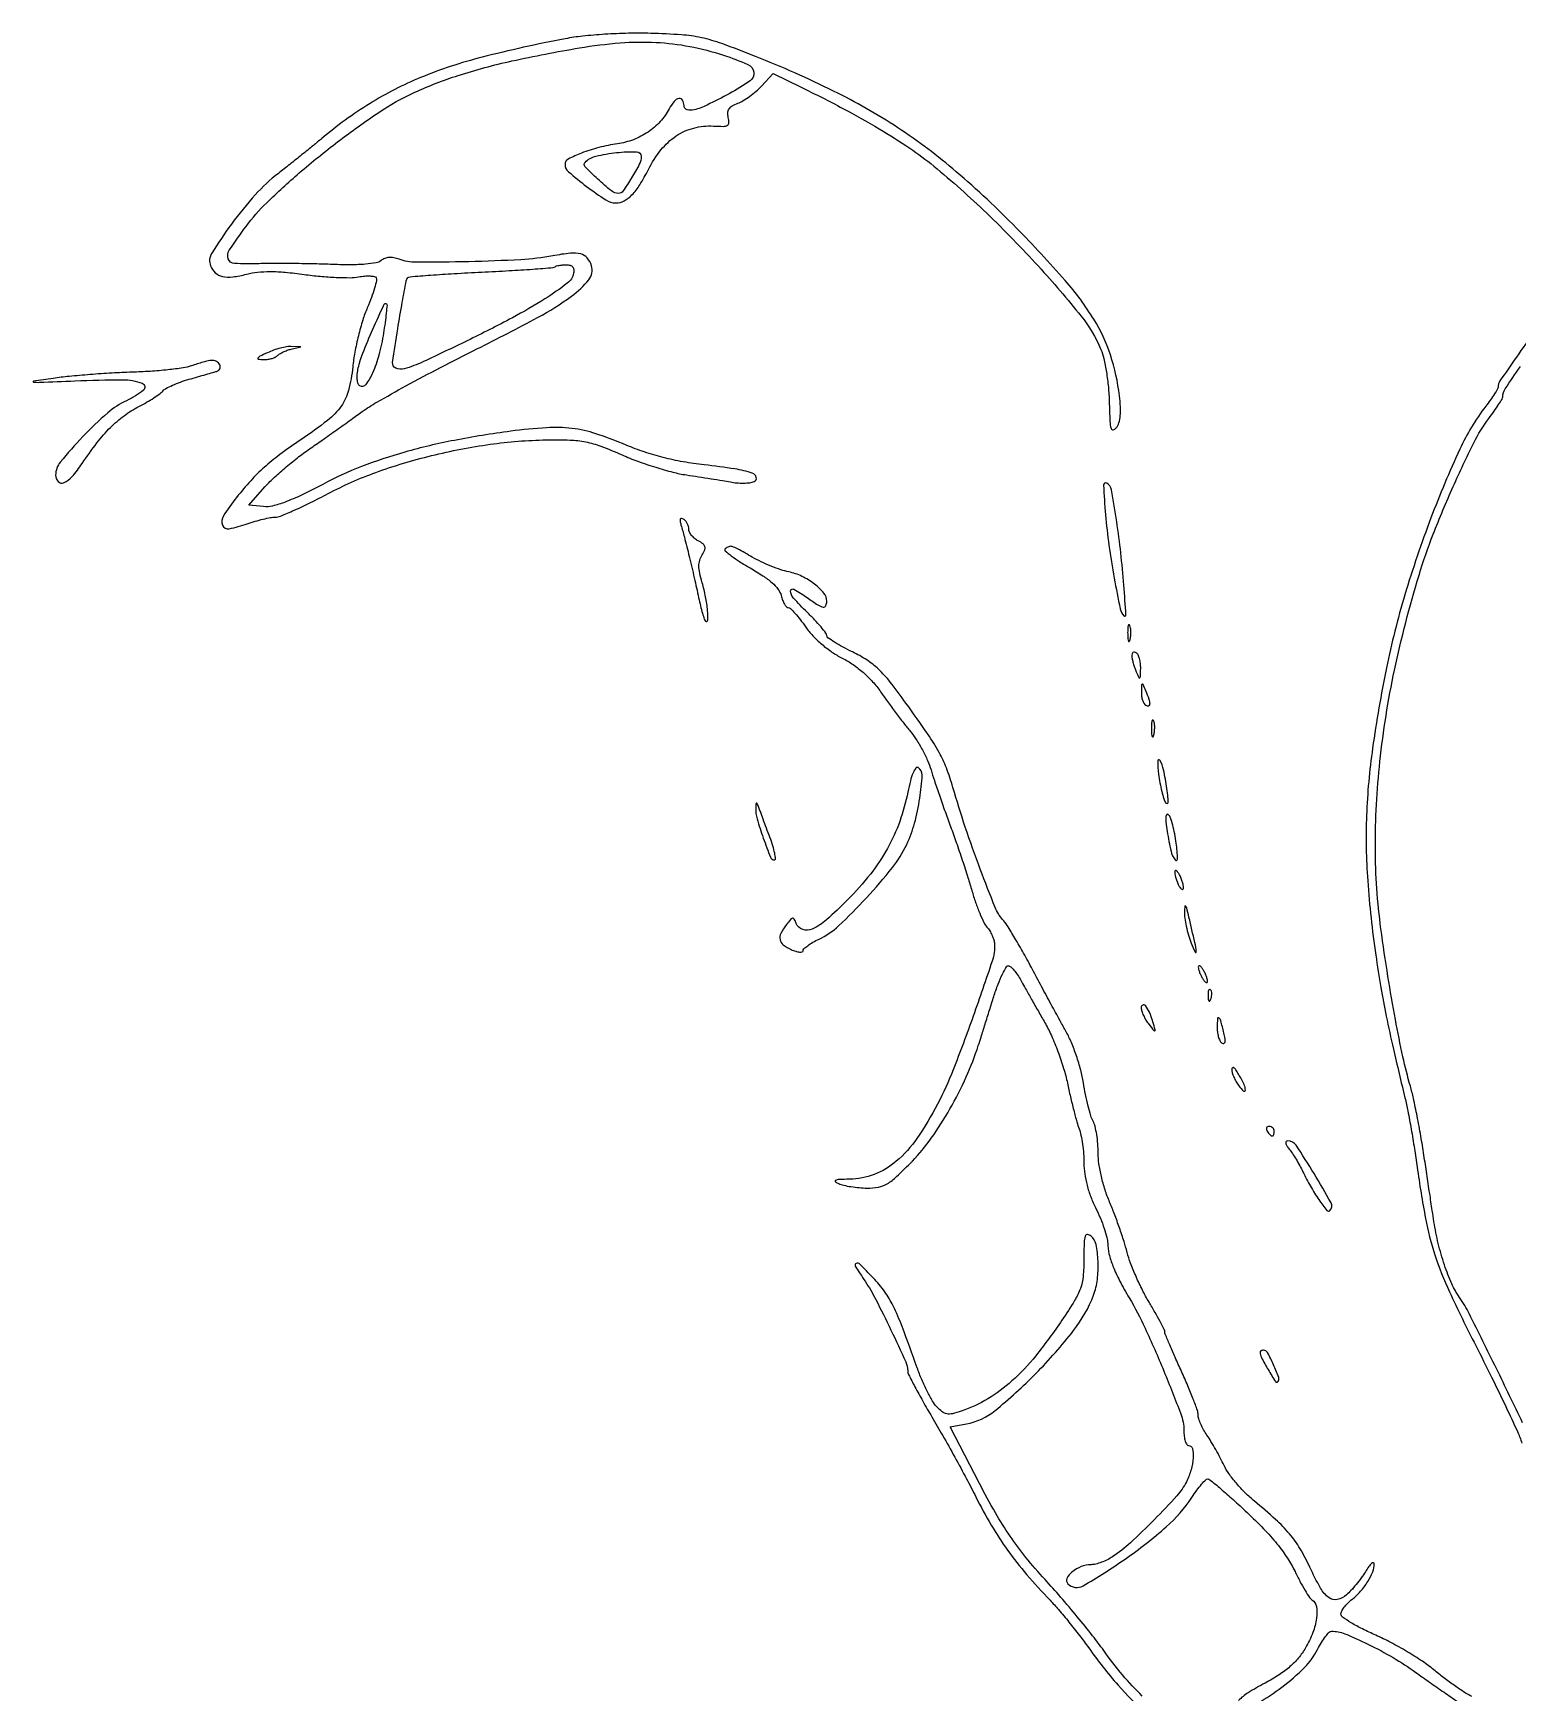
# Model space of a CAD drawing. Extents: x 31 to 688, y 6 to 712.
# Drawn here: x 31.3 to 343.2, y 361.1 to 709.6 of the extents above; entities that cross this region are included whole.
import ezdxf

# ---------------------------------------------------------------- set-up
doc = ezdxf.new("R2010")
doc.units = 0

msp = doc.modelspace()

# ---------------------------------------------------------------- linework, layer by layer
for points in [[(143.031291, 708.473533, 0.01569), (125.598008, 704.604291, 0.034747), (112.673563, 700.332029, 0.041839), (102.042949, 694.900628, 0.036182), (91.902984, 687.53367, -0.004168), (90.138647, 686.070649, -0.00175), (87.74132, 684.130162, -0.001731), (85.163158, 682.072844, -0.002251), (82.786749, 680.207307, 0.043854), (77.941136, 675.704984, 0.025555), (72.928071, 669.54813, 0.018628), (68.796864, 663.444346, 0.235241), (68.539128, 660.758629, 0.120227), (69.523263, 659.337615, 0.126282), (71.034502, 658.561304, 0.08756), (73.192801, 658.456259, 0.034261), (76.12957, 659.034889, -0.040298), (78.398057, 659.453503, -0.026829), (81.040266, 659.58118, -0.021605), (84.234216, 659.425947, -0.011077), (88.218509, 658.970082, 0.011249), (91.58435, 658.586152, 0.011507), (94.93871, 658.357485, 0.011325), (97.85619, 658.292115, 0.046333), (99.618046, 658.456168, -0.024633), (100.889094, 658.63035, -0.034069), (102.039529, 658.652008, -0.03626), (102.943848, 658.541335, -0.208692), (103.331275, 658.273002, -0.200251), (103.419696, 657.719111, -0.012821), (102.985209, 656.102851, -0.017165), (102.333744, 654.153859, -0.01183), (101.468972, 651.992319, 0.026709), (100.516994, 649.391022, 0.01408), (99.60169, 646.074264, 0.01397), (98.853275, 642.616645, 0.020906), (98.411622, 639.558367, -0.037393), (97.532439, 634.625162, -0.092267), (95.988649, 631.304068, -0.072833), (93.12087, 628.314158, -0.017186), (87.5, 624.246249, 0.011317), (83.071626, 621.119901, 0.023573), (79.799341, 618.44929, 0.025815), (76.983853, 615.645833, 0.016758), (74.015737, 612.139125, 0.024545), (71.249704, 608.263102, 0.242535), (71.065939, 606.331518, 0.357695), (72.451223, 605.569798, 0.038744), (76.240776, 606.584951, -0.012873), (77.911958, 607.126622, -0.012693), (79.616652, 607.584329, -0.012657), (81.128635, 607.90915, -0.046609), (82.101106, 608, 0.097006), (83.254194, 608.225839, 0.007707), (86.131843, 609.450057, 0.010217), (89.538181, 611.045691, 0.00765), (93.225379, 612.936364, -0.035859), (103.270786, 617.391347, -0.026101), (114.972967, 620.928674, -0.025641), (127.259571, 623.292724, -0.030158), (139.074043, 624.222268, -0.012774), (144.05079, 624.185802, -0.040814), (147.347163, 623.806853, -0.041541), (150.507474, 622.901257, -0.013594), (154.994161, 621.060673, 0.016643), (158.30252, 619.726982, 0.012214), (162.051128, 618.461851, 0.01237), (165.661851, 617.437923, 0.026667), (168.494161, 616.868899, -0.001912), (171.030944, 616.4887, -0.001661), (173.686867, 616.071217, -0.001671), (176.088592, 615.677274, -0.004913), (177.737728, 615.384426, 0.026441), (179.106632, 615.201696, 0.023518), (180.54204, 615.154592, 0.024223), (181.837879, 615.235897, 0.06425), (182.737728, 615.455552, 0.383913), (183.188297, 616.342711, 0.25115), (182.349184, 617.233895, 0.043213), (178.683346, 618.119296, 0.009454), (172.243532, 618.972412, -0.015785), (167.81338, 619.616466, -0.018098), (163.632313, 620.516936, -0.018732), (159.661108, 621.683768, -0.019768), (155.860324, 623.126435, 0.021738), (149.492487, 625.514828, 0.048996), (144.464525, 626.62572, 0.045793), (139.111405, 626.775717, 0.01691), (131.590611, 626.041429, 0.014917), (119.755634, 624.119669, 0.021124), (109.373708, 621.65539, 0.023526), (100.220144, 618.598263, 0.029669), (92.098772, 614.886428, -0.009441), (87.627034, 612.619793, -0.022519), (84.205731, 611.152172, -0.029894), (81.56459, 610.333945, -0.085068), (79.649998, 610.197921), (76.602451, 610.5), (79.97677, 614.331949, -0.024628), (81.690297, 616.094753, -0.010822), (84.119146, 618.262627, -0.01068), (86.800015, 620.455861, -0.014081), (89.340074, 622.331949, 0.001221), (92.003312, 624.195105, 0.0008), (95.063652, 626.35454, 0.000805), (98.037955, 628.467596, 0.001546), (100.41453, 630.17287, -0.026895), (103.477868, 632.143781, -0.004491), (109.587393, 635.552799, -0.004911), (116.852868, 639.429488, -0.004336), (124.5, 643.329873, 0.007497), (137.254864, 649.937381, 0.033877), (144.352265, 654.393988, 0.065324), (147.998507, 657.851854, 0.252355), (148.559108, 660.813767, 0.099581), (147.657574, 662.441356, 0.155523), (146.309703, 663.282421, 0.089542), (144.149895, 663.435359, 0.019233), (140.421272, 662.885645, -0.0323), (133.698356, 662.07323, -0.008355), (122.787618, 661.647799, -0.005395), (111.744425, 661.521094, -0.088897), (108.128363, 662.166581, 0.043402), (107.018185, 662.470517, 0.063531), (106.007792, 662.524709, 0.072371), (105.119164, 662.328048, 0.082797), (104.367964, 661.89042, -0.13179), (103.310425, 661.404571, -0.021893), (101.068305, 661.123277, -0.019857), (98.059935, 660.998901, -0.009841), (94.239601, 661.067941, 0.004017), (90.40064, 661.182057, 0.002834), (86.084445, 661.251186, 0.00286), (81.956104, 661.270293, 0.006015), (78.75, 661.228221, -0.017835), (73.552371, 661.282868, -0.306036), (72.253645, 662.250126, -0.235549), (72.481562, 664.04959, -0.011716), (76.005574, 669.069394, -0.041024), (80.342609, 674.039171, -0.015344), (87.178772, 680.288624, -0.014674), (95.308407, 686.870285, -0.014366), (103.86666, 693.012254, -0.041774), (111.42021, 697.239926, -0.029003), (120.548655, 700.767557, -0.023678), (131.826964, 703.809276, -0.012601), (146.025214, 706.55285, -0.021669), (154.592615, 707.606321, -0.032411), (162.131273, 707.713523, -0.034855), (169.191848, 706.860297, -0.031645), (176.303307, 705.020105, -0.022844), (181.407713, 703.086205, -0.259584), (182.675265, 701.436017, -0.286624), (181.882044, 699.617134, -0.026509), (177.499948, 696.940857, -0.010089), (172.868402, 694.558461, -0.049234), (170.108736, 693.530651, -0.143945), (168.625654, 693.571875, -0.325042), (168, 694.432612, 0.12824), (167.698105, 695.590328, 0.330248), (166.954678, 695.924714, 0.166745), (165.912658, 695.291978, 0.051883), (164.878068, 693.75, -0.063641), (162.98824, 691.071246, -0.058607), (160.436836, 688.868433, -0.057333), (157.386867, 687.278311, -0.055866), (154.028814, 686.404992, 0.026042), (150.077588, 685.625047, 0.030954), (146.456206, 684.469615, 0.028481), (143.646418, 683.188861, 0.278419), (143, 682.117976, 0.218125), (143.720587, 680.544789, 0.015657), (147.545294, 677.449109, 0.018334), (151.548374, 674.636566, 0.144953), (153.698004, 674, 0.122704), (155.405982, 674.425558, 0.07788), (157.054424, 675.66271, 0.05445), (158.72305, 677.800596, 0.022711), (160.506507, 681, -0.053444), (163.149705, 685.124623, -0.076243), (166.350636, 688.05861, -0.083253), (170.051704, 689.727406, -0.078915), (174.165673, 690.140062, 0.013948), (176.259468, 690.077988, 0.131782), (177.119792, 690.307139, 0.267084), (177.440991, 690.859832, 0.065152), (177.303702, 691.946645, -0.075248), (177.197344, 692.950417, -0.136918), (177.452346, 693.728258, -0.113039), (178.11985, 694.358554, -0.042098), (179.290078, 694.920188, 0.044617), (180.428087, 695.473416, 0.02136), (181.784694, 696.370747, 0.020983), (183.130838, 697.435172, 0.028035), (184.252061, 698.516035), (186.700025, 701.156054), (192.600012, 698.291785, -0.008729), (201.356643, 693.850165, -0.012288), (208.992398, 689.564515, -0.013936), (215.416264, 685.502153, -0.024539), (220.449548, 681.748144, -0.018785), (231.603255, 671.817275, -0.016654), (242.453294, 660.682739, -0.015931), (251.397668, 650.219455, -0.069126), (255.567317, 643.22227, -0.044465), (256.184664, 641.298335, -0.015848), (256.729949, 638.462025, -0.015581), (257.134584, 635.295147, -0.017753), (257.319151, 632.2442, 0.004636), (257.458817, 628.160852, 0.055065), (257.700492, 626.598616, 0.402393), (258.157379, 626.323401, 0.179239), (258.802907, 626.7442, 0.087305), (259.345465, 627.827731, 0.047404), (259.635408, 629.293206, 0.037031), (259.685091, 631.163363, 0.019029), (259.484767, 633.5, 0.048633), (257.563055, 642.062842, 0.058329), (254.08843, 649.550317, 0.042496), (248.08352, 657.684081, 0.013545), (237.838669, 668.7258, 0.022032), (225.194305, 680.544766, 0.031519), (212.926243, 689.766815, 0.030941), (199.421231, 697.494168, 0.02018), (183, 704.778199, 0.00759), (175.954909, 707.445782, 0.032657), (171.650247, 708.690559, 0.036436), (167.443723, 709.29778, 0.011043), (161, 709.610144, 0.01209), (156.305504, 709.620352, 0.010292), (151.356329, 709.409452, 0.010611), (146.72167, 709.017396, 0.020357)], [(158.996262, 683.75, -0.118063), (158.597443, 682.106249, -0.019652), (156.991655, 679.251353, -0.015021), (155.179176, 676.495179, -0.244466), (154.226924, 676, -0.171059), (152.745243, 676.522188, -0.017538), (149.891458, 678.988762, -0.014058), (147.195458, 681.634196, -0.40583), (147.199254, 682.518374, -0.140417), (149.483475, 683.81548, -0.033365), (153.839401, 684.566482, -0.030553), (158.02096, 684.74614, -0.409781)], [(144.810783, 659.255993, -0.184204), (143.486322, 657.117763, -0.021465), (138.790031, 653.842608, -0.019907), (131.941243, 649.864295, -0.008379), (122.443998, 645.043914, -0.003967), (113.241339, 640.655322, -0.038637), (109.206093, 639.137294, -0.183948), (107.444276, 639.280755, -0.329109), (106.794211, 640.5, -0.002692), (107.872546, 647.565932, -0.00539), (108.814822, 653.135145, -0.002099), (109.650683, 657.662112, -0.161585), (110.002885, 658.295951, -0.167378), (110.454836, 658.493205, -0.001134), (114.760222, 658.827887, -0.004267), (119.714214, 659.159191, -0.002695), (125.5, 659.465268, 0.002435), (131.28024, 659.76804, 0.003888), (136.216146, 660.089219, 0.000906), (140.526856, 660.41125, 0.17741), (140.916667, 660.588868, -0.127974), (141.192793, 660.748492, -0.023614), (141.771018, 660.87923, -0.023973), (142.479471, 660.96984, -0.01982), (143.239991, 661, -0.065963), (144.055823, 660.891901, -0.144528), (144.587775, 660.565365, -0.154008), (144.83684, 660.018802, -0.078213)], [(104.866503, 646.640226, -0.025553), (103.895486, 642.045544, -0.040569), (102.553626, 638.257683, -0.05319), (101.120432, 635.799406, -0.390817), (99.898866, 635.562504, -0.179552), (99.539309, 636.023972, -0.055312), (99.364645, 636.903331, -0.045368), (99.370487, 638.046768, -0.030008), (99.574411, 639.3452, -0.040831), (100.524508, 642.445188, -0.009548), (102.633265, 647.459317, -0.003338), (104.996907, 652.697516, -0.533524), (105.530597, 652.78366, -0.214942), (105.615651, 652.533036, -0.002854), (105.44466, 650.862016, -0.007556), (105.203359, 648.906783, -0.004818)], [(80.5, 642.536115, 0.006894), (78.89826, 641.775803, 0.134646), (78.492315, 641.416403, 0.541481), (78.596808, 641.178656, 0.031145), (79.55, 641.081219, 0.040608), (80.404574, 641.116766, 0.036167), (81.276875, 641.289095, 0.037989), (82.040395, 641.562009, 0.0854), (82.55, 641.902935, -0.05674), (83.054045, 642.283451, -0.02366), (83.808438, 642.681946, -0.023041), (84.664611, 643.036476, -0.027624), (85.5, 643.286934), (87.5, 643.767997), (85.5, 643.838895, 0.052123), (84.524359, 643.771744, 0.020507), (83.20625, 643.485448, 0.020033), (81.795293, 643.056784, 0.023601)], [(64.5, 639.769424, -0.048572), (62.767793, 639.341521, -0.009595), (59.590625, 638.939315, -0.010084), (55.85705, 638.615303, -0.009218), (52, 638.430164, 0.007024), (47.851196, 638.249262, 0.005083), (43.234375, 637.935806, 0.005135), (38.853784, 637.548311, 0.011141), (35.5, 637.141263, 0.00265), (31.348335, 636.520764, 0.874421), (31.351451, 636.363896, 0.038583), (32.618282, 636.317257, 0.000579), (40.017299, 636.624387, -0.009256), (50.081007, 636.867282, -0.092981), (54.19764, 636.118984, -0.574487), (54.437587, 634.656863, -0.066831), (50.909558, 632.459216, 0.074172), (46.928269, 629.89774, 0.022302), (41.71497, 624.899147, 0.017564), (36.993976, 619.588631, 0.174637), (36, 616.829587, 0.185159), (36.529636, 615.448404, 0.322795), (37.673387, 615.19986, 0.111096), (39.469023, 616.513985, 0.032442), (41.561374, 619.25, -0.016789), (44.678421, 623.601563, -0.032022), (47.511571, 626.837145, -0.03807), (50.358644, 629.291664, -0.040157), (53.496616, 631.237721, 0.011951), (55.100257, 632.111181, 0.013031), (56.61397, 633.036552, 0.012561), (57.865463, 633.892536, 0.060769), (58.496616, 634.476282, -0.093074), (59.158155, 635.013624, -0.018608), (60.527131, 635.690768, -0.019082), (62.203652, 636.368136, -0.016776), (64, 636.948055, -0.000015), (65.819156, 637.468583, -0.000017), (67.563931, 637.967704, -0.000016), (69.046805, 638.391798, -0.000096), (69.813382, 638.610848, 0.208897), (70.475046, 639.156956, 0.234768), (70.481377, 639.976025, 0.164672), (69.764791, 640.700581, 0.13495), (68.690983, 640.914047, 0.039657), (68.044406, 640.815455, 0.009006), (66.968601, 640.542359, 0.009269), (65.7359, 640.181004, 0.008889)], [(256.540612, 608.5, 0.013591), (257.253224, 602.110868, 0.010467), (258.365281, 595.184257, 0.005274), (259.607577, 588.748057, 0.147092), (260.40874, 587.257927, 0.69098), (260.827599, 587.446937, 0.003615), (260.392345, 593.688445, 0.008719), (259.748397, 600.497577, 0.009768), (258.886491, 607.026057, 0.006895), (257.769636, 613.750394, 0.210906), (256.838462, 615.128872, 0.606577), (256.126608, 614.712256, 0.008676)], [(167.355707, 606.375229, -0.011295), (168.067361, 603.828491, -0.002989), (169.087577, 599.729194, -0.003127), (170.151401, 595.220032, -0.004084), (171.064834, 591.082186, 0.007896), (171.460268, 589.353583, 0.010886), (171.873454, 587.815567, 0.007736), (172.263751, 586.552476, 0.118102), (172.501147, 586.165519, 0.643429), (172.969568, 586.340811, 0.038562), (172.953736, 588.355105, 0.027143), (172.545822, 591.266166, 0.024406), (171.815043, 594.222994, -0.019533), (171.291212, 596.257204, -0.052859), (171.131717, 597.737188, -0.071582), (171.302283, 598.937235, -0.068643), (171.804926, 600.059245, 0.040552), (172.340204, 601.094515, 0.168062), (172.383956, 601.786787, 0.16508), (171.990435, 602.365587, 0.038791), (170.989883, 603.005415, -0.050253), (170.22873, 603.517056, -0.050178), (169.584528, 604.170491, -0.054829), (169.14383, 604.860376, -0.115234), (169, 605.476167, 0.069341), (168.917994, 606.064647, 0.052603), (168.674779, 606.67001, 0.0534), (168.316535, 607.200642, 0.079337), (167.892866, 607.566212, 0.098512), (167.461846, 607.727065, 0.339144), (167.215457, 607.594645, 0.152891), (167.163414, 607.164016, 0.027986)], [(261.194949, 583.5, 0.012823), (261.235556, 582.431793, 0.080377), (261.356533, 581.900903, 0.597527), (261.51666, 581.883358, 0.087174), (261.692991, 582.269032, 0.037336), (261.832894, 583.036634, 0.029507), (261.872264, 583.880008, 0.030339), (261.814405, 584.671085, 0.06278), (261.655937, 585.269032, 0.31318), (261.47713, 585.386009, 0.333666), (261.315079, 585.257153, 0.052471), (261.212705, 584.580113, 0.014395)], [(262.070285, 578.809017, 0.039777), (262.156077, 578.168518, 0.015311), (262.372382, 577.297024, 0.015046), (262.665808, 576.361701, 0.017946), (263, 575.5, 0.008195), (263.527703, 574.32542, 0.474239), (263.729097, 574.274745, 0.225862), (263.872748, 574.54577, 0.00425), (263.929715, 576.190983, 0.034829), (263.882887, 577.266376, 0.04021), (263.685604, 578.273037, 0.044278), (263.380154, 579.078664, 0.142534), (263, 579.5, 0.10687), (262.624601, 579.633064, 0.194098), (262.314396, 579.551963, 0.1687), (262.118053, 579.263359, 0.079362)], [(264.070285, 571.309017, 0.042673), (264.117381, 570.425041, 0.045307), (264.314396, 569.580088, 0.049915), (264.621061, 568.892224, 0.125173), (265, 568.5, 0.170953), (265.600228, 568.368962, 0.378432), (265.887087, 568.693694, 0.086739), (265.711699, 569.697095, 0.014943), (265, 571.5, 0.003353), (264.41595, 572.834417, 0.352087), (264.249832, 572.919734, 0.343362), (264.126981, 572.775846, 0.003282)], [(266.194949, 563.5, 0.012823), (266.235556, 562.431793, 0.080377), (266.356533, 561.900903, 0.597527), (266.51666, 561.883358, 0.087174), (266.692991, 562.269032, 0.037336), (266.832894, 563.036634, 0.029507), (266.872264, 563.880008, 0.030339), (266.814405, 564.671085, 0.06278), (266.655937, 565.269032, 0.31318), (266.47713, 565.386009, 0.333666), (266.315079, 565.257153, 0.052471), (266.212705, 564.580113, 0.014395)], [(215.013688, 550.262909, -0.037146), (213.301771, 544.048442, -0.04179), (210.737883, 538.407403, -0.03958), (207.140267, 533.025489, -0.028036), (202.323088, 527.58188, -0.016811), (197.92809, 523.432189, -0.073379), (194.937566, 521.487464, -0.187876), (192.933964, 521.369789, -0.226674), (191.579471, 522.653497, 0.032242), (191.168412, 523.547739, 0.308065), (190.814426, 523.731033, 0.189425), (190.379007, 523.496371, 0.013551), (189.504286, 522.403497, 0.043585), (188.351976, 520.568644, 0.167048), (188.162992, 519.252445, 0.185217), (188.826049, 518.182328, 0.055625), (190.5, 517.181954, 0.027278), (191.459128, 516.806647, 0.052322), (192.265625, 516.631463, 0.085745), (192.808276, 516.665002, 0.34756), (193, 516.907497, -0.211162), (193.188533, 517.33401, -0.026664), (193.987245, 517.986613, -0.02758), (195.073523, 518.693045, -0.0196), (196.360834, 519.366937, 0.076926), (200.466609, 522.15549, 0.018426), (206.302279, 528.010003, 0.019347), (211.762188, 534.384754, 0.057602), (214.784706, 539.265367, 0.043113), (216.42514, 543.714627, 0.029631), (217.535142, 548.978719, 0.023183), (218.028042, 553.783959, 0.274897), (217.196496, 555.378559, 0.389775), (216.688799, 555.281051, 0.058673), (216.125431, 554.298282, 0.037143), (215.552354, 552.619992, 0.015064)], [(267.697887, 554, 0.014167), (267.981786, 552.167203, 0.014827), (268.365552, 550.38125, 0.014632), (268.786846, 548.862398, 0.061399), (269.174538, 548, 0.293338), (269.468454, 547.856204, 0.356653), (269.675028, 548.069259, 0.047598), (269.66402, 549.13303, 0.00975), (269.429479, 551, 0.015434), (268.739982, 554.89202, 0.079487), (267.961262, 556.930861, 0.77006), (267.512087, 556.808904, 0.029656)], [(183.078947, 546.928139, 0.082681), (183.34614, 544.610975, 0.016136), (184.640778, 540.597829, 0.009322), (186.175913, 536.555866, 0.306375), (186.997928, 536, 0.443568), (187.222483, 536.248006, 0.025099), (187.049835, 537.395313, 0.025218), (186.658531, 538.927959, 0.014101), (186.037292, 540.75, -0.000079), (185.318775, 542.67854, -0.000087), (184.623974, 544.545312, -0.00008), (184.03101, 546.140101, -0.000444), (183.712313, 547, 0.005718), (183.379003, 547.871018, 0.338859), (183.24258, 547.952879, 0.360389), (183.135861, 547.841941, 0.006009)], [(269.509682, 542, 0.014586), (270.301294, 537.812907, 0.108773), (271.14493, 535.986523, 0.730252), (271.671945, 536.173007, 0.024213), (271.40788, 539.5, 0.015492), (271.089963, 541.487649, 0.018831), (270.665101, 543.325, 0.017664), (270.200882, 544.824498, 0.111163), (269.780226, 545.5, 0.388922), (269.437896, 545.517328, 0.203331), (269.225132, 545.106981, 0.047528), (269.245993, 543.937678, 0.011216)], [(271.085598, 533.5, 0.063775), (271.357286, 532.026174, 0.042982), (272.017282, 530.445723, 0.1286), (272.579645, 529.826475, 0.583191), (272.914402, 530, 0.053798), (272.865933, 530.682866, 0.029384), (272.668473, 531.5, 0.028934), (272.367204, 532.315929, 0.040566), (272, 533, 0.025013), (271.628728, 533.515951, 0.099487), (271.331527, 533.765625, 0.36682), (271.157983, 533.729945, 0.181913)], [(273.130055, 525, 0.046514), (273.195581, 523.764959, 0.017485), (273.507591, 522.059375, 0.017144), (273.978952, 520.214807, 0.019973), (274.555629, 518.5, 0.022226), (275.380495, 516.595876, 0.832971), (275.618974, 516.66226, 0.033434), (275.308872, 518.626416, 0.002401), (274.060704, 524, 0.00363), (273.593908, 525.905081, 0.126148), (273.375352, 526.306554, 0.650111), (273.209017, 526.249282, 0.011583)], [(276.030626, 513.5, 0.067616), (276.096832, 513.012663, 0.024967), (276.315379, 512.353125, 0.024204), (276.628962, 511.647707, 0.026766), (277, 511, 0.027796), (277.374359, 510.485814, 0.102785), (277.684621, 510.234375, 0.335455), (277.877628, 510.267727, 0.190341), (277.969374, 510.5, 0.067616), (277.903168, 510.987337, 0.024967), (277.684621, 511.646875, 0.024204), (277.371038, 512.352293, 0.026766), (277, 513, 0.027796), (276.625641, 513.514186, 0.102785), (276.315379, 513.765625, 0.335455), (276.122372, 513.732273, 0.190341)], [(264.031803, 504.95, 0.07487), (264.15217, 504.254599, 0.02856), (264.515929, 503.338437, 0.027509), (265.031373, 502.372231, 0.03025), (265.635231, 501.5, 0.002577), (266.711385, 500.144955, 0.371619), (266.896401, 500.110742, 0.340088), (266.970764, 500.293514, 0.002409), (266.491033, 502, 0.032805), (265.772323, 504.003341, 0.07134), (264.916834, 505.390949, 0.354797), (264.355178, 505.501295, 0.283454)], [(278.078947, 507.416667, 0.018894), (278.137993, 506.670344, 0.168741), (278.279315, 506.37858, 0.470617), (278.461564, 506.395823, 0.054073), (278.683114, 506.8125, 0.051402), (278.839148, 507.359369, 0.05415), (278.876576, 507.916927, 0.060344), (278.797407, 508.402231, 0.126455), (278.604167, 508.729167, 0.296942), (278.385309, 508.77538, 0.208169), (278.200665, 508.592839, 0.077125), (278.089945, 508.112848, 0.028489)], [(280, 500.725684, 0.036672), (280.076769, 499.68039, 0.040789), (280.305524, 498.695207, 0.044761), (280.64002, 497.902163, 0.132928), (281.040082, 497.475228, 0.233045), (281.41684, 497.439078, 0.267624), (281.643006, 497.715607, 0.080998), (281.643675, 498.450255, 0.018759), (281.399405, 499.666211, 0.006565), (280.75028, 502.220208, 0.166708), (280.354547, 502.808194, 0.600169), (280.055074, 502.669737, 0.014162)], [(283.067239, 492, 0.071686), (283.168039, 491.288343, 0.029646), (283.495956, 490.370418, 0.028579), (283.970124, 489.412232, 0.032734), (284.531803, 488.55887, 0.048683), (285.551867, 487.452537, 0.652485), (285.920999, 487.62075, 0.109181), (285.635024, 488.839224, 0.017824), (284.5, 491, 0.020817), (283.924588, 491.915879, 0.089961), (283.473595, 492.369941, 0.372663), (283.202847, 492.341657, 0.189947)], [(290.5, 479, 0.029505), (290.768994, 478.617226, 0.035638), (291.066025, 478.29375, 0.038439), (291.34829, 478.065539, 0.151918), (291.559017, 478, 0.210953), (291.727648, 478.07446, 0.081139), (291.870461, 478.29375, 0.061769), (291.967655, 478.617151, 0.042167), (292, 479, 0.105053), (291.918938, 479.381556, 0.099167), (291.688914, 479.70625, 0.09642), (291.345238, 479.923877, 0.093332), (290.940983, 480, 0.108972), (290.586039, 479.921712, 0.182303), (290.3746, 479.70625, 0.161196), (290.343488, 479.3821, 0.082592)], [(295.138142, 475.25, -0.025854), (295.793437, 474.369111, -0.011136), (296.578245, 473.132812, -0.010985), (297.35716, 471.776753, -0.014275), (298.007094, 470.5, 0.019833), (299.596795, 467.46114, 0.021526), (301.382597, 464.642148, 0.014695), (303.05477, 462.382663, 0.449482), (303.678853, 462.345519, 0.333787), (303.910492, 463.976503, 0.010662), (300.362634, 470.107954, 0.011669), (296.559841, 476.051027, 0.249555), (294.776918, 477, 0.231063), (294.472143, 476.851212, 0.219958), (294.393468, 476.51439, 0.091879), (294.618692, 475.961448, 0.030319)], [(289, 432.653638, 0.121351), (289.29403, 431.459995, 0.012861), (290.700117, 428.938934, 0.008355), (292.241374, 426.431795, 0.47945), (292.713574, 426.380241, 0.290614), (292.917073, 427.291329, 0.018575), (291.849289, 429.941289, 0.018801), (290.586247, 432.504842, 0.275525), (289.755889, 433, 0.043873), (289.466528, 432.974561, 0.063658), (289.222042, 432.898256, 0.083414), (289.056617, 432.786025, 0.204857)]]:
    msp.add_lwpolyline(points, format="xyb", close=True)
for points in [[(346.798631, 647.043328, 0.0087), (342.848753, 641.606109, 0.003979), (339.398523, 636.594202, 0.149843), (339, 635.294259, -0.136916), (338.894467, 634.91609, -0.00759), (338.237503, 633.866956, -0.011268), (337.39868, 632.633384, -0.007974), (336.404266, 631.285599, 0.054675), (330.967359, 622.263871, 0.017651), (324.913396, 607.857541, 0.017755), (319.420867, 591.664794, 0.022571), (315.572296, 576.361569, 0.014829), (312.643851, 559.462729, 0.026138), (311.375535, 545.356372, 0.027346), (311.61247, 531.639725, 0.018191), (313.313348, 516, 0.005799), (314.387783, 509.182058, 0.008473), (315.504961, 503.207281, 0.006601), (317.018026, 496.278414, 0.002101), (319.450695, 486, -0.011156), (320.045187, 483.26838, -0.004358), (320.748848, 479.471875, -0.004311), (321.439341, 475.348704, -0.005347), (322.007677, 471.5, 0.012671), (323.766809, 460.685746, 0.032581), (325.738684, 453.018752, 0.029766), (328.794474, 445.287063, 0.009129), (334.30476, 434, -0.003341), (337.627437, 427.389164, -0.004105), (340.637183, 421.171875, -0.003421), (343.086295, 415.912291, -0.029519), (344.021733, 413.5, 0.019547)], [(344.161007, 417.744388, 0.003275), (338.647291, 429.172473, 0.00191), (332.9397, 440.695532, 0.037346), (330.907039, 444.099071, -0.048998), (329.289195, 446.957001, -0.022917), (327.744335, 450.923898, -0.021728), (326.437913, 455.43157, -0.022253), (325.539658, 460, -0.000026), (325.184635, 462.355501, -0.000008), (324.640297, 465.96875, -0.000008), (324.028169, 470.032834, -0.000008), (323.43077, 474, 0.006024), (322.778499, 478.003784, 0.005254), (322.001411, 482.178125, 0.00529), (321.219097, 485.938068, 0.015567), (320.573518, 488.5, -0.015512), (319.026911, 494.634739, -0.007779), (317.435554, 502.469814, -0.006986), (315.871324, 511.536116, -0.00533), (314.403953, 521.5, -0.033298), (313.228888, 538.506075, -0.027399), (314.181372, 556.67788, -0.025673), (317.242843, 575.832977, -0.021418), (322.39465, 595.788522, -0.019391), (325.393288, 604.423027, -0.011655), (329.581686, 614.431434, -0.010724), (333.917886, 623.615887, -0.046407), (337.093972, 628.735205, 0.008709), (338.18783, 630.233502, 0.011952), (339.115231, 631.620702, 0.00876), (339.835122, 632.800489, 0.12421), (339.97218, 633.27144, -0.137089), (340.502916, 634.93674, -0.007105), (343.690794, 639.644636, -0.010341)], [(333.457922, 360.272618, -0.026231), (331.957548, 361.146188, -0.008891), (329.868682, 362.567567, -0.008814), (327.612013, 364.222974, -0.01002), (325.511087, 365.889374, 0.025743), (323.112236, 367.67218, 0.012748), (319.901798, 369.694636, 0.012616), (316.45772, 371.627598, 0.018037), (313.303165, 373.151933, -0.013377), (310.504712, 374.472172, -0.020078), (308.145305, 375.784863, -0.015672), (306.33183, 376.970945, -0.244782), (306, 377.608138, -0.126831), (306.155484, 378.211235, -0.036022), (306.687724, 379.029585, -0.033801), (307.44516, 379.899774, -0.030126), (308.341188, 380.696419, 0.0458), (310.116686, 382.377375, 0.041272), (311.626111, 384.410161, 0.043694), (312.666621, 386.464241, 0.096394), (312.996262, 388.184259, 0.414084), (312.808243, 388.371295, 0.185667), (312.449279, 388.232251, 0.051976), (311.853536, 387.566866, 0.018263), (311.13944, 386.5, -0.019129), (310.275039, 385.2134, -0.013306), (309.206651, 383.826646, -0.013443), (308.108553, 382.548929, -0.026863), (307.161936, 381.611988, -0.1282), (305.225865, 380.624782, -0.219891), (303.489677, 381.006406, -0.102873), (301.712225, 383.047296, -0.019549), (299.45741, 387.459979, 0.026499), (297.414171, 391.32512, 0.039834), (295.202943, 394.429665, 0.033716), (292.261046, 397.488354, 0.013361), (287.839611, 401.294335, -0.025314), (285.930745, 403.01859, -0.020029), (284.043643, 405.062623, -0.02045), (282.443175, 407.105534, -0.046559), (281.452298, 408.794335, 0.011297), (280.653028, 410.406954, 0.007871), (279.681811, 412.191182, 0.007944), (278.69554, 413.874044, 0.016267), (277.859395, 415.15437, -0.025132), (277.147728, 416.287457, -0.024449), (276.546197, 417.496494, -0.025214), (276.124381, 418.609165, -0.078145), (276, 419.400144, 0.083823), (275.833467, 420.386519, 0.007538), (274.971875, 422.749891, 0.009634), (273.840427, 425.550659, 0.007379), (272.5, 428.568803, -0.003445), (271.158831, 431.525687, -0.005109), (270.028125, 434.136381, -0.0024), (269.101246, 436.367754, -0.097532), (269, 436.881858, 0.118066), (268.883477, 437.368442, 0.004566), (268.024603, 439.021323, 0.007928), (266.951715, 440.965731, 0.005487), (265.6795, 443.131894, -0.018706), (264.314813, 445.602824, -0.013179), (262.960351, 448.47361, -0.013324), (261.80889, 451.292149, -0.027077), (261.085655, 453.573065, 0.013692), (260.426608, 455.862436, 0.006961), (259.479547, 458.70507, 0.006909), (258.420493, 461.612349, 0.010263), (257.406155, 464.125046, -0.023716), (256.449048, 466.692857, -0.020054), (255.678039, 469.486798, -0.020685), (255.165535, 472.18379, -0.036622), (255, 474.440787, 0.020148), (254.921726, 476.382502, 0.019362), (254.68735, 478.337782, 0.019713), (254.346254, 480.042893, 0.063721), (253.935661, 481.120218, -0.049851), (253.462916, 482.26451, -0.011032), (252.89628, 484.311169, -0.011362), (252.345035, 486.716267, -0.010728), (251.891944, 489.190338, 0.024611), (251.32701, 491.855387, 0.016488), (250.432662, 494.840719, 0.016625), (249.371891, 497.682209, 0.031197), (248.299474, 499.885861, -0.00345), (246.991338, 502.233362, -0.001192), (245.133434, 505.641472, -0.001184), (243.103626, 509.407403, -0.001375), (241.190914, 513, 0.006002), (239.339642, 516.400957, 0.006964), (237.494607, 519.590625, 0.006273), (235.863663, 522.245459, 0.040625), (234.920523, 523.5, -0.086036), (233.359386, 526.022467, -0.005661), (230.242747, 534.028805, -0.008865), (227.084052, 542.896991, -0.01107), (224.48185, 551.241069, 0.020888), (223.119494, 555.325646, 0.036197), (221.609142, 558.56686, 0.023895), (219.255269, 562.353151, 0.004614), (214.611854, 568.951509, 0.011067), (211.295986, 573.362734, 0.035438), (208.823333, 576.084052, 0.046794), (206.394116, 578.004156, 0.033299), (203.361854, 579.695422, -0.012589), (201.307256, 580.732329, -0.018899), (199.575045, 581.748079, -0.014204), (198.235626, 582.657655, -0.240968), (198, 583.118181, 0.166386), (197.821035, 583.641093, 0.010483), (196.782709, 584.923876, 0.014519), (195.443573, 586.418851, 0.010221), (193.85603, 588.023808, -0.015519), (190.969953, 591.00404, -0.185929), (190.400283, 592.469937, -0.574466), (191.076249, 592.866836, -0.026715), (193.846795, 591.109091, 0.010353), (196.127067, 589.555523, 0.098045), (197.21863, 589.11713, 0.334638), (197.779242, 589.394474, 0.116913), (198, 590.325686, 0.174925), (197.386268, 592.026284, 0.055452), (195.415122, 593.927398, 0.051923), (192.768271, 595.560302, 0.062575), (190, 596.490077, -0.031646), (188.362425, 596.929772, -0.01476), (186.300817, 597.694268, -0.014557), (184.177515, 598.626567, -0.01973), (182.32193, 599.598041, 0.003544), (179.248537, 601.33606, 0.052849), (178.11422, 601.818293, 0.166308), (177.382349, 601.793973, 0.10604), (176.660299, 601.326966, 0.43056), (176.671974, 600.906253, 0.019224), (177.917221, 599.875428, 0.022223), (179.670846, 598.653472, 0.012742), (181.884294, 597.330674, -0.017412), (184.564476, 595.694785, -0.036538), (186.497803, 594.207071, -0.048248), (187.777627, 592.820712, -0.101127), (188.409713, 591.503708, 0.029834), (188.712139, 590.544948, 0.041696), (189.101717, 589.735464, 0.04812), (189.515543, 589.16557, 0.214861), (189.883051, 589, -0.197193), (190.347782, 588.809301, -0.01479), (191.310408, 587.801425, -0.018679), (192.410905, 586.482893, -0.013036), (193.555616, 584.919746, 0.03804), (195.033576, 583.099749, 0.026889), (196.944966, 581.286948, 0.026493), (199.082074, 579.654905, 0.03256), (201.242147, 578.377295, -0.033035), (203.511418, 577.032189, -0.029758), (205.668484, 575.355948, -0.029553), (207.626321, 573.422217, -0.031388), (209.30053, 571.307898, 0.005655), (210.746549, 569.275114, 0.003733), (212.452287, 566.970106, 0.003757), (214.144568, 564.753511, 0.007264), (215.537044, 563.010628, -0.030154), (216.796197, 561.277625, -0.018738), (218.068517, 559.108996, -0.018782), (219.167064, 556.866669, -0.032015), (219.890039, 554.910278, 0.007645), (220.584799, 552.705465, 0.002759), (221.63745, 549.592394, 0.002736), (222.828098, 546.194729, 0.003248), (223.990742, 543, -0.005094), (225.181326, 539.690538, -0.003572), (226.457407, 535.940625, -0.003604), (227.628088, 532.331427, -0.007514), (228.477396, 529.5, 0.013941), (229.236435, 527.08284, 0.015199), (230.109434, 524.781308, 0.01479), (230.97166, 522.863536, 0.069426), (231.643368, 521.8619, -0.044802), (232.211643, 521.098351, -0.032226), (232.708172, 520.158058, -0.032763), (233.066662, 519.193698, -0.058603), (233.212302, 518.3619, -0.095036), (232.725061, 514.726771, -0.004642), (228.747377, 503.190388, -0.00803), (224.533612, 491.905776, -0.026948), (221.264846, 484.727621, -0.030327), (216.923352, 477.514952, -0.065489), (212.595542, 472.710588, -0.08444), (207.967836, 469.947518, -0.088555), (202.763569, 468.929715, 0.006593), (200.594712, 468.865347, 0.086935), (199.814216, 468.693852, 0.582149), (199.778969, 468.417138, 0.059383), (200.5, 468, 0.046377), (201.537021, 467.664184, 0.016378), (203.073088, 467.372382, 0.016095), (204.791596, 467.1603, 0.018205), (206.450937, 467.070285, 0.049979), (208.833186, 467.266276, 0.089308), (210.666669, 467.956622, 0.055827), (212.66272, 469.473358, 0.010173), (215.963883, 472.75, 0.038576), (219.921901, 477.529393, 0.023857), (223.840301, 483.685256, 0.023324), (227.285555, 490.425829, 0.028898), (229.820973, 497, 0.0009), (230.394569, 498.7999, 0.00029), (231.238338, 501.469536, 0.000289), (232.173477, 504.440243, 0.000325), (233.070004, 507.300549, -0.014759), (233.961807, 509.882207, -0.024294), (234.88381, 511.999496, -0.021299), (235.737901, 513.555969, -0.350388), (236.25823, 513.747257, -0.118663), (236.768174, 513.428987, -0.024422), (237.478428, 512.63176, -0.024417), (238.230342, 511.60073, -0.020855), (238.921443, 510.446707, 0.003102), (239.755928, 508.933904, 0.000989), (241.016428, 506.692359, 0.000987), (242.430518, 504.200777, 0.0011), (243.80413, 501.803878, -0.026456), (245.166883, 499.119052, -0.014824), (246.549306, 495.728437, -0.01476), (247.74644, 492.210245, -0.02323), (248.542049, 489.120336, 0.005531), (249.173254, 486.252211, 0.005611), (249.864899, 483.412451, 0.005473), (250.521184, 480.956019, 0.02283), (250.999484, 479.501358, -0.040235), (251.384421, 478.177142, -0.015962), (251.706098, 476.309292, -0.015676), (251.92666, 474.261118, -0.018983), (252, 472.330127, 0.036894), (252.164898, 470.098428, 0.02735), (252.66178, 467.674585, 0.026201), (253.452575, 465.199685, 0.025956), (254.5, 462.813065, -0.017093), (255.456944, 460.733523, -0.017292), (256.265625, 458.601366, -0.017365), (256.839329, 456.701134, -0.064711), (257, 455.464891, 0.061126), (257.268939, 453.273219, 0.032815), (258.100857, 450.674381, 0.026448), (259.496648, 447.617169, 0.014242), (261.518315, 444, -0.026437), (264.853352, 437.67571, -0.010406), (268.794397, 428.647849, -0.006986), (272.3538, 419.653459, -0.090963), (273, 416.13086, 0.030277), (273.072698, 414.931392, 0.047057), (273.29375, 413.91969, 0.059797), (273.615369, 413.215838, 0.261405), (274, 413, -0.349689), (274.79253, 412.368501, -0.071415), (274.95119, 410.452461, -0.054185), (274.520496, 407.916587, -0.047117), (273.543897, 405.403638, -0.067251), (271.536781, 402.464338, -0.011054), (266.809265, 397.445656, -0.012631), (261.760157, 392.570251, -0.038943), (258.027494, 389.644555, -0.031853), (256.932127, 389.012643, -0.025749), (255.68571, 388.473746, -0.026458), (254.479849, 388.095842, -0.058844), (253.527494, 387.968197, 0.088938), (251.421886, 387.556487, 0.079587), (249.498431, 386.431201, 0.112215), (248.44782, 385.075043, 0.315105), (248.645877, 383.954123, 0.340604), (251.856571, 383.538157, 0.020231), (260.653636, 389.154197, 0.028063), (269.31108, 395.939334, 0.066432), (274.685279, 402.100611, -0.012218), (275.727313, 403.594588, -0.017779), (276.723535, 404.854554, -0.013454), (277.595316, 405.825785, -0.205939), (278.000353, 406, -0.175315), (278.482686, 405.825517, -0.002816), (280.732969, 403.930757, -0.007005), (283.329758, 401.655596, -0.004542), (286.271339, 398.955769, -0.01383), (289.734893, 395.534108, -0.020435), (292.560574, 392.331547, -0.023434), (294.767874, 389.337241, -0.036559), (296.346073, 386.550508, 0.010523), (297.395447, 384.449671, 0.013642), (298.449496, 382.57224, 0.011339), (299.399622, 381.061927, 0.108677), (299.9422, 380.535722, -0.217286), (300.854252, 379.171487, -0.07479), (300.883619, 376.74032, -0.057949), (300.098076, 373.70184, -0.040354), (298.557437, 370.507796, -0.040128), (297.076755, 368.390633, -0.04107), (295.287384, 366.554904, -0.03597), (293.0144, 364.847743, -0.020648), (290.057437, 363.111298, 0.016307), (286.502334, 361.064885, 0.060251), (284.484238, 359.448649, 0.293009)], [(264.271236, 360.384462, -0.025389), (260.141543, 364.80625, -0.020487), (256.158509, 369.943428, 0.012524), (253.835261, 373.040462, 0.005527), (250.618115, 377.021263, 0.005466), (247.113247, 381.168183, 0.00732), (243.83933, 384.84679, -0.015116), (239.818789, 389.508677, -0.020688), (236.508838, 393.953689, -0.019355), (233.419115, 398.882003, -0.011057), (230.055752, 405.050769), (223.932844, 416.896775), (227.323879, 417.532937, 0.125532), (233.33209, 420.326356, 0.026769), (241.92011, 428.14416, 0.028748), (249.826509, 437.134998, 0.075268), (254.03966, 444.604313, 0.062178), (254.830076, 447.846524, 0.03963), (254.968853, 451.73109, 0.03831), (254.544586, 455.246942, 0.172016), (253.5, 457, 0.15643), (252.742304, 457.304726, 0.348344), (252.260526, 456.976281, 0.069631), (252.041439, 455.644113, 0.005991), (252, 452.185653, -0.022721), (251.833276, 448.51862, -0.063402), (251.278542, 446.00851, -0.051532), (250.046457, 443.438983, -0.011284), (247.386502, 439.313208, -0.020123), (241.898847, 431.87241, -0.040155), (236.884137, 426.553463, -0.048851), (231.824055, 422.810013, -0.052231), (226.242823, 420.216824, -0.024612), (224.379877, 419.678361, -0.102901), (223.219413, 419.646933, -0.121087), (222.243322, 420.081664, -0.040213), (221.078705, 421.145895, -0.056416), (220.20058, 422.331954, -0.015144), (219.086504, 424.399116, -0.015143), (217.955796, 426.840407, -0.015129), (216.974575, 429.346377, 0.003912), (213.812876, 437.987193, 0.024052), (211.938332, 442.339495, 0.042773), (210.155305, 445.312154, 0.033379), (207.75, 448.211668, 0.006785), (204.945284, 451.087918, 0.303157), (204.164165, 451.242779, 0.464185), (203.978353, 450.65998, 0.008022), (206.03326, 447.5, -0.02958), (208.282293, 443.691954, -0.007518), (211.465015, 437.256726, -0.003976), (214.586487, 430.562392, -0.107344), (215.000727, 428.660865, 0.11661), (215.182243, 427.895286, 0.004715), (216.492288, 425.344129, 0.00804), (218.132562, 422.340958, 0.005587), (220.077359, 419, -0.005572), (222.321857, 415.144452, -0.003439), (224.879446, 410.563145, -0.003448), (227.344916, 406.000292, -0.006182), (229.297025, 402.214963, 0.017867), (232.525734, 396.297797, 0.021889), (235.97217, 391.025924, 0.02109), (239.974966, 385.920703, 0.014726), (244.890555, 380.5, -0.014342), (246.667886, 378.543054, -0.006696), (248.862346, 375.9125, -0.006628), (251.092426, 373.08961, -0.00922), (253.008124, 370.5, 0.023933), (259.182454, 362.647658, 0.041751), (265.105227, 356.868195, 0.038599)], [(288.581769, 358.937899, 0.03252), (293.610125, 362.261925, 0.034016), (298.328522, 366.376391, 0.07864), (301.086174, 370.168915, -0.018721), (301.905429, 371.636362, -0.026306), (302.75115, 372.874619, -0.024892), (303.523853, 373.789045, -0.207772), (304.009597, 374, -0.096528), (306.804929, 373.455267, -0.017307), (311.678274, 371.281705, -0.01916), (316.972448, 368.441119, -0.022907), (321.717402, 365.355523, 0.002329), (324.60204, 363.306039, 0.001964), (327.673962, 361.162947, 0.001981), (330.492174, 359.22973, 0.005507)]]:
    msp.add_lwpolyline(points, format="xyb")

doc.saveas('drawing.dxf')
